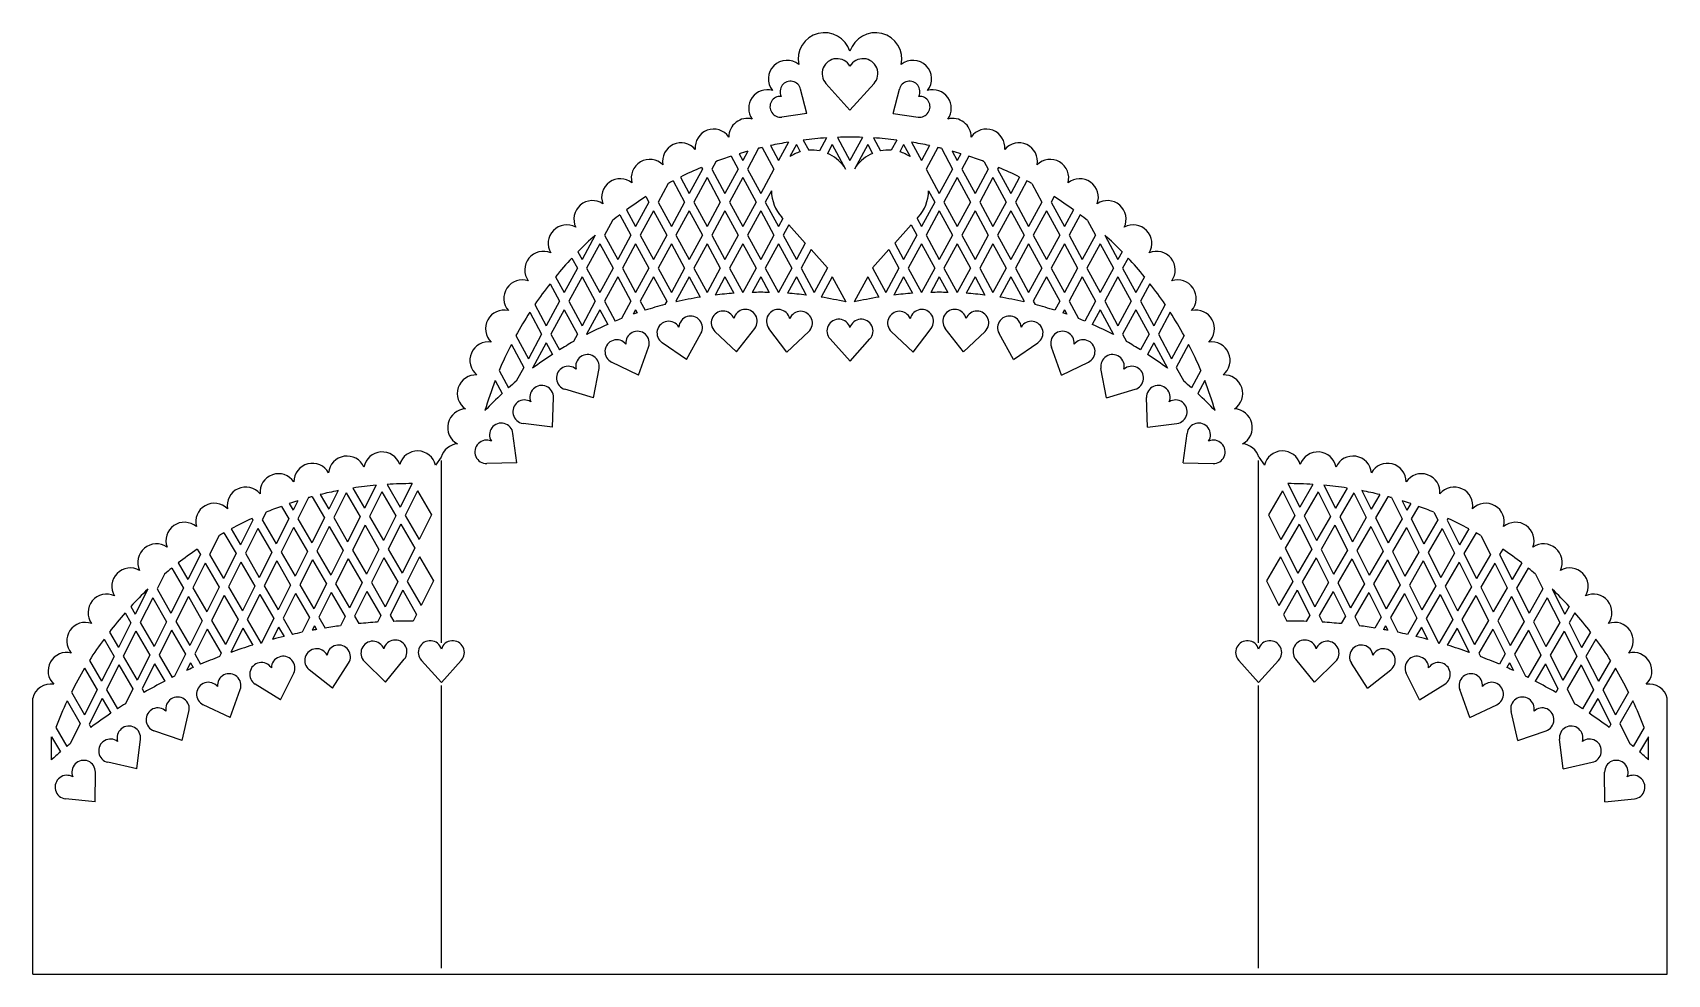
# Model space of a CAD drawing. Extents: x 102 to 362, y 103 to 253.
import ezdxf

# ---------------------------------------------------------------- set-up
doc = ezdxf.new("R2010")
doc.units = 0
doc.layers.get('0').update_dxf_attribs({"linetype": 'CONTINUOUS'})

msp = doc.modelspace()

# ---------------------------------------------------------------- linework, layer by layer
for p, q in [((231.783369, 240.518678), (227.962124, 244.74037)), ((231.783369, 240.518678), (235.604612, 244.740373)), ((224.894921, 239.986125), (223.929511, 243.853429)), ((238.671818, 239.986129), (239.637226, 243.853433)), ((224.894921, 239.986125), (220.950847, 239.409636)), ((238.671818, 239.986129), (242.615891, 239.409642)), ((217.253974, 234.434645), (215.471641, 231.136856)), ((217.820885, 234.572), (219.677453, 231.136856)), ((219.138115, 234.868944), (220.416311, 232.503941)), ((221.98503, 235.406487), (220.416311, 232.503941)), ((223.258076, 235.027791), (222.238501, 233.141306)), ((223.258076, 235.027791), (223.875747, 233.884936)), ((224.347362, 235.746493), (225.222474, 234.127303)), ((228.037505, 236.089135), (226.919789, 234.021063)), ((228.941605, 235.027791), (228.186034, 233.629783)), ((228.941605, 235.027791), (231.044511, 231.136856)), ((229.800538, 236.172708), (231.78337, 232.503941)), ((233.766202, 236.172708), (231.78337, 232.503941)), ((234.625134, 235.027791), (232.522229, 231.136856)), ((234.625134, 235.027791), (235.380703, 233.629789)), ((235.529235, 236.089135), (236.646948, 234.021068)), ((239.219378, 235.746493), (238.344268, 234.127306)), ((240.308664, 235.027791), (239.690993, 233.884936)), ((240.308664, 235.027791), (241.32824, 233.141303)), ((241.58171, 235.406487), (243.150428, 232.503941)), ((244.428625, 234.868944), (243.150428, 232.503941)), ((245.745855, 234.572), (243.889287, 231.136856)), ((246.312766, 234.434645), (248.095099, 231.136856)), ((208.165558, 231.404841), (208.310394, 231.136856)), ((210.42123, 232.308292), (209.788112, 231.136856)), ((212.889972, 233.17946), (213.993924, 231.136856)), ((214.151751, 233.579003), (214.732782, 232.503941)), ((215.531325, 233.981457), (214.732782, 232.503941)), ((248.035415, 233.981457), (248.833957, 232.503941)), ((249.414989, 233.579003), (248.833957, 232.503941)), ((250.676768, 233.17946), (249.572816, 231.136856)), ((253.14551, 232.308292), (253.778628, 231.136856)), ((255.401181, 231.404841), (255.256345, 231.136856)), ((202.867315, 228.847582), (201.262818, 225.878836)), ((203.640628, 229.261125), (205.46863, 225.878836)), ((204.798139, 229.853592), (206.207489, 227.245922)), ((208.310394, 231.136856), (206.207489, 227.245922)), ((209.049253, 229.769771), (206.946347, 225.878836)), ((209.049253, 229.769771), (211.152159, 225.878836)), ((209.788112, 231.136856), (211.891018, 227.245922)), ((213.993924, 231.136856), (211.891018, 227.245922)), ((214.732782, 229.769771), (212.629877, 225.878836)), ((214.732782, 229.769771), (216.835688, 225.878836)), ((215.471641, 231.136856), (217.574547, 227.245922)), ((219.677453, 231.136856), (217.574547, 227.245922)), ((243.889287, 231.136856), (245.992193, 227.245922)), ((248.095099, 231.136856), (245.992193, 227.245922)), ((248.833957, 229.769771), (246.731052, 225.878836)), ((248.833957, 229.769771), (250.936863, 225.878836)), ((249.572816, 231.136856), (251.675722, 227.245922)), ((253.778628, 231.136856), (251.675722, 227.245922)), ((254.517487, 229.769771), (252.414581, 225.878836)), ((254.517487, 229.769771), (256.620392, 225.878836)), ((255.256345, 231.136856), (257.359251, 227.245922)), ((258.7686, 229.853592), (257.359251, 227.245922)), ((259.926111, 229.261125), (258.09811, 225.878836)), ((260.699425, 228.847582), (262.303922, 225.878836)), ((199.312548, 226.753184), (199.785101, 225.878836)), ((219.281241, 227.669589), (218.313406, 225.878836)), ((244.28549, 227.669606), (245.253334, 225.878836)), ((264.254192, 226.753184), (263.781639, 225.878836)), ((195.182784, 223.878305), (196.943336, 220.620817)), ((196.237205, 224.661518), (197.682195, 221.987902)), ((199.785101, 225.878836), (197.682195, 221.987902)), ((200.523959, 224.511751), (198.421054, 220.620817)), ((200.523959, 224.511751), (202.626865, 220.620817)), ((201.262818, 225.878836), (203.365724, 221.987902)), ((205.46863, 225.878836), (203.365724, 221.987902)), ((206.207489, 224.511751), (204.104583, 220.620817)), ((206.207489, 224.511751), (208.310394, 220.620817)), ((206.946347, 225.878836), (209.049253, 221.987902)), ((211.152159, 225.878836), (209.049253, 221.987902)), ((211.891018, 224.511751), (209.788112, 220.620817)), ((211.891018, 224.511751), (213.993924, 220.620817)), ((212.629877, 225.878836), (214.732782, 221.987902)), ((216.835688, 225.878836), (214.732782, 221.987902)), ((217.574547, 224.511751), (215.471641, 220.620817)), ((217.574547, 224.511751), (219.677453, 220.620817)), ((218.313406, 225.878836), (220.416311, 221.987902)), ((245.253334, 225.878836), (243.150428, 221.987902)), ((245.992193, 224.511751), (243.889287, 220.620817)), ((245.992193, 224.511751), (248.095099, 220.620817)), ((246.731052, 225.878836), (248.833957, 221.987902)), ((250.936863, 225.878836), (248.833957, 221.987902)), ((251.675722, 224.511751), (249.572816, 220.620817)), ((251.675722, 224.511751), (253.778628, 220.620817)), ((252.414581, 225.878836), (254.517487, 221.987902)), ((256.620392, 225.878836), (254.517487, 221.987902)), ((257.359251, 224.511751), (255.256345, 220.620817)), ((257.359251, 224.511751), (259.462157, 220.620817)), ((258.09811, 225.878836), (260.201016, 221.987902)), ((262.303922, 225.878836), (260.201016, 221.987902)), ((263.04278, 224.511751), (260.939875, 220.620817)), ((263.04278, 224.511751), (265.145686, 220.620817)), ((263.781639, 225.878836), (265.884545, 221.987902)), ((267.329535, 224.661518), (265.884545, 221.987902)), ((268.383955, 223.878305), (266.623404, 220.620817)), ((193.999603, 222.955997), (192.737524, 220.620817)), ((221.107408, 223.266614), (220.416311, 221.987902)), ((221.107408, 223.266614), (220.934393, 223.45776)), ((222.032658, 222.244402), (221.15517, 220.620817)), ((224.666062, 219.33503), (222.032658, 222.244402)), ((238.900675, 219.335036), (241.534078, 222.24441)), ((241.534078, 222.24441), (242.411569, 220.620817)), ((242.459327, 223.266622), (242.63234, 223.457766)), ((242.459327, 223.266622), (243.150428, 221.987902)), ((269.567137, 222.955997), (270.829215, 220.620817)), ((191.267777, 220.635563), (189.156901, 216.729882)), ((191.998666, 219.253732), (189.89576, 215.362797)), ((191.998666, 219.253732), (194.101571, 215.362797)), ((192.737524, 220.620817), (194.84043, 216.729882)), ((196.943336, 220.620817), (194.84043, 216.729882)), ((197.682195, 219.253732), (195.579289, 215.362797)), ((197.682195, 219.253732), (199.785101, 215.362797)), ((198.421054, 220.620817), (200.523959, 216.729882)), ((202.626865, 220.620817), (200.523959, 216.729882)), ((203.365724, 219.253732), (201.262818, 215.362797)), ((203.365724, 219.253732), (205.46863, 215.362797)), ((204.104583, 220.620817), (206.207489, 216.729882)), ((208.310394, 220.620817), (206.207489, 216.729882)), ((209.049253, 219.253732), (206.946347, 215.362797)), ((209.049253, 219.253732), (211.152159, 215.362797)), ((209.788112, 220.620817), (211.891018, 216.729882)), ((213.993924, 220.620817), (211.891018, 216.729882)), ((214.732782, 219.253732), (212.629877, 215.362797)), ((214.732782, 219.253732), (216.835688, 215.362797)), ((215.471641, 220.620817), (217.574547, 216.729882)), ((219.677453, 220.620817), (217.574547, 216.729882)), ((220.416311, 219.253732), (218.313406, 215.362797)), ((220.416311, 219.253732), (222.519217, 215.362797)), ((221.15517, 220.620817), (223.258076, 216.729882)), ((224.666062, 219.33503), (223.258076, 216.729882)), ((238.900675, 219.335036), (240.308664, 216.729882)), ((242.411569, 220.620817), (240.308664, 216.729882)), ((243.150428, 219.253732), (241.047522, 215.362797)), ((243.150428, 219.253732), (245.253334, 215.362797)), ((243.889287, 220.620817), (245.992193, 216.729882)), ((248.095099, 220.620817), (245.992193, 216.729882)), ((248.833957, 219.253732), (246.731052, 215.362797)), ((248.833957, 219.253732), (250.936863, 215.362797)), ((249.572816, 220.620817), (251.675722, 216.729882)), ((253.778628, 220.620817), (251.675722, 216.729882)), ((254.517487, 219.253732), (252.414581, 215.362797)), ((254.517487, 219.253732), (256.620392, 215.362797)), ((255.256345, 220.620817), (257.359251, 216.729882)), ((259.462157, 220.620817), (257.359251, 216.729882)), ((260.201016, 219.253732), (258.09811, 215.362797)), ((260.201016, 219.253732), (262.303922, 215.362797)), ((260.939875, 220.620817), (263.04278, 216.729882)), ((265.145686, 220.620817), (263.04278, 216.729882)), ((265.884545, 219.253732), (263.781639, 215.362797)), ((265.884545, 219.253732), (267.987451, 215.362797)), ((266.623404, 220.620817), (268.72631, 216.729882)), ((270.829215, 220.620817), (268.72631, 216.729882)), ((271.568074, 219.253732), (269.465168, 215.362797)), ((271.568074, 219.253732), (273.67098, 215.362797)), ((272.298963, 220.635563), (274.409839, 216.729882)), ((187.545993, 216.976319), (188.418042, 215.362797)), ((188.48941, 217.964918), (189.156901, 216.729882)), ((225.591312, 218.312818), (223.996935, 215.362797)), ((228.224716, 215.403446), (225.591312, 218.312818)), ((235.342022, 215.403449), (237.975425, 218.312823)), ((237.975425, 218.312823), (239.569805, 215.362797)), ((275.07733, 217.964918), (274.409839, 216.729882)), ((276.020746, 216.976319), (275.148698, 215.362797)), ((184.947585, 214.002197), (186.315136, 211.471863)), ((188.418042, 215.362797), (186.315136, 211.471863)), ((189.156901, 213.995712), (187.053995, 210.104778)), ((189.156901, 213.995712), (191.259807, 210.104778)), ((189.89576, 215.362797), (191.998666, 211.471863)), ((194.101571, 215.362797), (191.998666, 211.471863)), ((194.84043, 213.995712), (192.737524, 210.104778)), ((194.84043, 213.995712), (196.943336, 210.104778)), ((195.579289, 215.362797), (197.682195, 211.471863)), ((199.785101, 215.362797), (197.682195, 211.471863)), ((200.523959, 213.995712), (198.421054, 210.104778)), ((200.523959, 213.995712), (202.626865, 210.104778)), ((201.262818, 215.362797), (203.365724, 211.471863)), ((205.46863, 215.362797), (203.365724, 211.471863)), ((206.207489, 213.995712), (204.104583, 210.104778)), ((206.207489, 213.995712), (207.958415, 210.756034)), ((206.946347, 215.362797), (209.049253, 211.471863)), ((211.152159, 215.362797), (209.049253, 211.471863)), ((211.891018, 213.995712), (210.319791, 211.088526)), ((211.891018, 213.995712), (213.307769, 211.374345)), ((212.629877, 215.362797), (214.732782, 211.471863)), ((216.835688, 215.362797), (214.732782, 211.471863)), ((217.574547, 213.995712), (216.231109, 211.509994)), ((217.574547, 213.995712), (218.918025, 211.509921)), ((218.313406, 215.362797), (220.416311, 211.471863)), ((222.519217, 215.362797), (220.416311, 211.471863)), ((223.258076, 213.995712), (221.841205, 211.374124)), ((223.258076, 213.995712), (224.829529, 211.088107)), ((223.996935, 215.362797), (226.099841, 211.471863)), ((228.224716, 215.403446), (226.099841, 211.471863)), ((228.941605, 213.995712), (227.19042, 210.755553)), ((228.941605, 213.995712), (231.10547, 209.991987)), ((234.625134, 213.995712), (232.46127, 209.991987)), ((234.625134, 213.995712), (236.37632, 210.755553)), ((235.342022, 215.403449), (237.466899, 211.471863)), ((239.569805, 215.362797), (237.466899, 211.471863)), ((240.308664, 213.995712), (238.737211, 211.088107)), ((240.308664, 213.995712), (241.725535, 211.374124)), ((241.047522, 215.362797), (243.150428, 211.471863)), ((245.253334, 215.362797), (243.150428, 211.471863)), ((245.992193, 213.995712), (244.648715, 211.509921)), ((245.992193, 213.995712), (247.335631, 211.509994)), ((246.731052, 215.362797), (248.833957, 211.471863)), ((250.936863, 215.362797), (248.833957, 211.471863)), ((251.675722, 213.995712), (250.25897, 211.374345)), ((251.675722, 213.995712), (253.246948, 211.088526)), ((252.414581, 215.362797), (254.517487, 211.471863)), ((256.620392, 215.362797), (254.517487, 211.471863)), ((257.359251, 213.995712), (255.608325, 210.756034)), ((257.359251, 213.995712), (259.462157, 210.104778)), ((258.09811, 215.362797), (260.201016, 211.471863)), ((262.303922, 215.362797), (260.201016, 211.471863)), ((263.04278, 213.995712), (260.939875, 210.104778)), ((263.04278, 213.995712), (265.145686, 210.104778)), ((263.781639, 215.362797), (265.884545, 211.471863)), ((267.987451, 215.362797), (265.884545, 211.471863)), ((268.72631, 213.995712), (266.623404, 210.104778)), ((268.72631, 213.995712), (270.829215, 210.104778)), ((269.465168, 215.362797), (271.568074, 211.471863)), ((273.67098, 215.362797), (271.568074, 211.471863)), ((274.409839, 213.995712), (272.306933, 210.104778)), ((274.409839, 213.995712), (276.512745, 210.104778)), ((275.148698, 215.362797), (277.251603, 211.471863)), ((278.619155, 214.002197), (277.251603, 211.471863)), ((184.066385, 212.89848), (185.576278, 210.104778)), ((279.500355, 212.89848), (277.990462, 210.104778)), ((180.84358, 208.345487), (182.734513, 204.846758)), ((181.654959, 209.57839), (183.473372, 206.213843)), ((185.576278, 210.104778), (183.473372, 206.213843)), ((186.315136, 208.737693), (184.212231, 204.846758)), ((186.315136, 208.737693), (188.418042, 204.846758)), ((187.053995, 210.104778), (189.156901, 206.213843)), ((191.259807, 210.104778), (189.156901, 206.213843)), ((191.998666, 208.737693), (189.89576, 204.846758)), ((191.998666, 208.737693), (193.250944, 206.420645)), ((192.737524, 210.104778), (194.451978, 206.932584)), ((196.943336, 210.104778), (195.445372, 207.333147)), ((197.682195, 208.737693), (197.297734, 208.026337)), ((197.682195, 208.737693), (197.944539, 208.252286)), ((198.421054, 210.104778), (199.198111, 208.667015)), ((202.626865, 210.104778), (202.341117, 209.576067)), ((204.104583, 210.104778), (204.151784, 210.017443)), ((259.462157, 210.104778), (259.414956, 210.017443)), ((260.939875, 210.104778), (261.225623, 209.576067)), ((265.145686, 210.104778), (264.368629, 208.667015)), ((265.884545, 208.737693), (265.622201, 208.252286)), ((265.884545, 208.737693), (266.269006, 208.026337)), ((266.623404, 210.104778), (268.121367, 207.333147)), ((270.829215, 210.104778), (269.114762, 206.932584)), ((271.568074, 208.737693), (270.315796, 206.420645)), ((271.568074, 208.737693), (273.688863, 204.813669)), ((272.306933, 210.104778), (274.409839, 206.213843)), ((276.512745, 210.104778), (274.409839, 206.213843)), ((277.251603, 208.737693), (275.148698, 204.846758)), ((277.251603, 208.737693), (279.354509, 204.846758)), ((277.990462, 210.104778), (280.093368, 206.213843)), ((281.911781, 209.57839), (280.093368, 206.213843)), ((282.72316, 208.345487), (280.832227, 204.846758)), ((213.726262, 202.054214), (216.630777, 205.793466)), ((221.756368, 202.027709), (218.8766, 205.786053)), ((241.810372, 202.027709), (244.69014, 205.786053)), ((249.840478, 202.054214), (246.935963, 205.793466)), ((177.915773, 203.246669), (179.892748, 199.588738)), ((178.645801, 204.630092), (180.631607, 200.955824)), ((182.734513, 204.846758), (180.631607, 200.955824)), ((183.473372, 203.479673), (181.288022, 199.436195)), ((183.473372, 203.479673), (184.458182, 201.657512)), ((184.212231, 204.846758), (185.556679, 202.359172)), ((188.418042, 204.846758), (187.791248, 203.687023)), ((189.89576, 204.846758), (189.905861, 204.828069)), ((198.145598, 198.367976), (199.752464, 202.82176)), ((205.790873, 200.824208), (201.890659, 203.508708)), ((205.790873, 200.824208), (208.074681, 204.971789)), ((213.726262, 202.054214), (210.294014, 205.315792)), ((221.756368, 202.027709), (225.210071, 205.266558)), ((231.783371, 200.594191), (228.606, 204.104536)), ((231.783371, 200.594191), (234.960741, 204.104538)), ((241.810372, 202.027709), (238.356668, 205.266558)), ((249.840478, 202.054214), (253.272726, 205.315792)), ((257.775867, 200.824208), (255.492059, 204.971789)), ((257.775867, 200.824208), (261.676081, 203.508708)), ((265.421142, 198.367976), (263.814276, 202.82176)), ((275.148698, 204.846758), (275.775491, 203.687023)), ((279.354509, 204.846758), (278.010061, 202.359172)), ((280.093368, 203.479673), (279.108557, 201.657512)), ((280.093368, 203.479673), (282.278718, 199.436195)), ((280.832227, 204.846758), (282.935133, 200.955824)), ((284.920938, 204.630092), (282.935133, 200.955824)), ((285.650967, 203.246669), (283.673991, 199.588738)), ((198.145598, 198.367976), (193.873454, 200.409298)), ((265.421142, 198.367976), (269.693286, 200.409298)), ((175.972837, 199.059747), (177.457446, 196.312825)), ((179.892748, 199.588738), (178.701896, 197.385345)), ((190.978688, 194.746), (191.869045, 199.39632)), ((272.588052, 194.746), (271.697694, 199.39632)), ((283.673991, 199.588738), (284.864844, 197.385345)), ((287.593903, 199.059747), (286.109293, 196.312825)), ((175.342398, 197.492056), (176.465364, 195.414271)), ((190.978688, 194.746), (186.439808, 196.093879)), ((272.588052, 194.746), (277.126932, 196.093879)), ((288.224342, 197.492056), (287.101376, 195.414271)), ((184.466616, 190.047466), (184.618542, 194.779815)), ((279.100123, 190.047466), (278.948198, 194.779815)), ((184.466616, 190.047466), (179.772763, 190.668713)), ((279.100123, 190.047466), (283.793977, 190.668713)), ((178.769732, 184.388065), (178.179485, 189.085918)), ((284.797008, 184.388065), (285.387255, 189.085918)), ((166.770463, 185.276698), (165.872958, 184.037777)), ((166.78337, 155.775415), (166.78337, 184.776864)), ((296.783371, 155.775413), (296.783372, 184.776862)), ((296.796279, 185.276696), (297.693784, 184.037775)), ((178.769732, 184.388065), (174.036483, 184.267383)), ((284.797008, 184.388065), (289.530257, 184.267383)), ((150.362297, 179.970001), (148.880139, 177.022315)), ((151.64599, 179.629135), (149.659121, 175.677688)), ((151.64599, 179.629135), (153.863091, 175.802119)), ((152.713536, 180.37975), (154.56118, 177.190466)), ((156.391927, 180.831417), (154.56118, 177.190466)), ((157.327032, 179.797285), (155.340162, 175.845838)), ((157.327032, 179.797285), (159.544132, 175.97027)), ((158.151715, 180.967113), (160.242222, 177.358616)), ((162.115643, 181.08444), (160.242222, 177.358616)), ((163.008073, 179.965436), (161.021203, 176.013989)), ((163.008073, 179.965436), (165.225174, 176.13842)), ((300.558667, 179.965436), (298.341566, 176.13842)), ((300.558667, 179.965436), (302.545537, 176.013989)), ((301.451096, 181.08444), (303.324518, 177.358616)), ((305.415025, 180.967113), (303.324518, 177.358616)), ((306.239708, 179.797285), (304.022607, 175.97027)), ((306.239708, 179.797285), (308.226578, 175.845838)), ((307.174813, 180.831417), (309.005559, 177.190466)), ((310.853204, 180.37975), (309.005559, 177.190466)), ((311.920749, 179.629135), (309.703649, 175.802119)), ((311.920749, 179.629135), (313.907619, 175.677688)), ((313.204442, 179.970001), (314.6866, 177.022315)), ((141.337109, 177.474867), (142.501009, 175.465818)), ((142.586515, 177.911566), (143.199098, 176.854165)), ((143.953578, 178.354659), (143.199098, 176.854165)), ((145.662065, 178.858614), (143.978079, 175.509538)), ((146.224664, 179.012681), (148.18205, 175.633969)), ((147.532532, 179.348467), (148.880139, 177.022315)), ((316.034207, 179.348467), (314.6866, 177.022315)), ((317.342076, 179.012681), (315.38469, 175.633969)), ((317.904675, 178.858614), (319.58866, 175.509538)), ((319.613162, 178.354659), (320.367642, 176.854165)), ((320.980225, 177.911566), (320.367642, 176.854165)), ((322.229631, 177.474867), (321.065731, 175.465818)), ((136.819967, 175.297668), (134.833098, 171.346221)), ((136.667266, 175.561251), (136.819967, 175.297668)), ((138.895221, 176.531041), (138.297038, 175.341387)), ((138.297038, 175.341387), (140.514139, 171.514372)), ((142.501009, 175.465818), (140.514139, 171.514372)), ((143.978079, 175.509538), (146.19518, 171.682522)), ((148.18205, 175.633969), (146.19518, 171.682522)), ((148.961031, 174.289342), (146.974161, 170.337895)), ((148.961031, 174.289342), (151.178132, 170.462326)), ((149.659121, 175.677688), (151.876221, 171.850672)), ((153.863091, 175.802119), (151.876221, 171.850672)), ((154.642072, 174.457492), (152.655203, 170.506045)), ((154.642072, 174.457492), (156.859173, 170.630477)), ((155.340162, 175.845838), (157.557263, 172.018823)), ((159.544132, 175.97027), (157.557263, 172.018823)), ((160.323114, 174.625643), (158.336244, 170.674196)), ((160.323114, 174.625643), (162.540214, 170.798627)), ((161.021203, 176.013989), (163.238304, 172.186973)), ((165.225174, 176.13842), (163.238304, 172.186973)), ((298.341566, 176.13842), (300.328436, 172.186973)), ((302.545537, 176.013989), (300.328436, 172.186973)), ((303.243626, 174.625643), (301.026525, 170.798627)), ((303.243626, 174.625643), (305.230496, 170.674196)), ((304.022607, 175.97027), (306.009477, 172.018823)), ((308.226578, 175.845838), (306.009477, 172.018823)), ((308.924667, 174.457492), (306.707566, 170.630477)), ((308.924667, 174.457492), (310.911537, 170.506045)), ((309.703649, 175.802119), (311.690518, 171.850672)), ((313.907619, 175.677688), (311.690518, 171.850672)), ((314.605708, 174.289342), (312.388608, 170.462326)), ((314.605708, 174.289342), (316.592578, 170.337895)), ((315.38469, 175.633969), (317.37156, 171.682522)), ((319.58866, 175.509538), (317.37156, 171.682522)), ((321.065731, 175.465818), (323.052601, 171.514372)), ((325.269702, 175.341387), (323.052601, 171.514372)), ((324.671519, 176.531041), (325.269702, 175.341387)), ((326.899473, 175.561251), (326.746772, 175.297668)), ((326.746772, 175.297668), (328.733642, 171.346221)), ((131.447, 172.848359), (129.931038, 169.833444)), ((132.20774, 173.2846), (134.135008, 169.957875)), ((133.347216, 173.911053), (134.833098, 171.346221)), ((137.598949, 173.953041), (135.612079, 170.001594)), ((137.598949, 173.953041), (139.81605, 170.126025)), ((143.27999, 174.121191), (141.29312, 170.169744)), ((143.27999, 174.121191), (145.497091, 170.294176)), ((320.28675, 174.121191), (318.069649, 170.294176)), ((320.28675, 174.121191), (322.273619, 170.169744)), ((325.967791, 173.953041), (323.75069, 170.126025)), ((325.967791, 173.953041), (327.954661, 170.001594)), ((330.219524, 173.911053), (328.733642, 171.346221)), ((331.359, 173.2846), (329.431731, 169.957875)), ((332.11974, 172.848359), (333.635702, 169.833444)), ((128.453967, 169.789724), (126.467097, 165.838278)), ((127.955753, 170.649709), (128.453967, 169.789724)), ((129.931038, 169.833444), (132.148139, 166.006428)), ((134.135008, 169.957875), (132.148139, 166.006428)), ((135.612079, 170.001594), (137.82918, 166.174578)), ((139.81605, 170.126025), (137.82918, 166.174578)), ((141.29312, 170.169744), (143.510221, 166.342729)), ((145.497091, 170.294176), (143.510221, 166.342729)), ((146.974161, 170.337895), (149.191262, 166.510879)), ((151.178132, 170.462326), (149.191262, 166.510879)), ((151.957113, 169.117699), (149.970244, 165.166252)), ((151.957113, 169.117699), (154.174214, 165.290683)), ((152.655203, 170.506045), (154.872303, 166.67903)), ((156.859173, 170.630477), (154.872303, 166.67903)), ((157.638155, 169.28585), (155.651285, 165.334403)), ((157.638155, 169.28585), (159.855255, 165.458834)), ((158.336244, 170.674196), (160.553345, 166.84718)), ((162.540214, 170.798627), (160.553345, 166.84718)), ((163.319196, 169.454), (161.332326, 165.502553)), ((163.319196, 169.454), (165.536297, 165.626984)), ((300.247544, 169.454), (298.030443, 165.626984)), ((300.247544, 169.454), (302.234414, 165.502553)), ((301.026525, 170.798627), (303.013395, 166.84718)), ((305.230496, 170.674196), (303.013395, 166.84718)), ((305.928585, 169.28585), (303.711484, 165.458834)), ((305.928585, 169.28585), (307.915455, 165.334403)), ((306.707566, 170.630477), (308.694436, 166.67903)), ((310.911537, 170.506045), (308.694436, 166.67903)), ((311.609626, 169.117699), (309.392526, 165.290683)), ((311.609626, 169.117699), (313.596496, 165.166252)), ((312.388608, 170.462326), (314.375477, 166.510879)), ((316.592578, 170.337895), (314.375477, 166.510879)), ((318.069649, 170.294176), (320.056519, 166.342729)), ((322.273619, 170.169744), (320.056519, 166.342729)), ((323.75069, 170.126025), (325.73756, 166.174578)), ((327.954661, 170.001594), (325.73756, 166.174578)), ((329.431731, 169.957875), (331.418601, 166.006428)), ((333.635702, 169.833444), (331.418601, 166.006428)), ((335.610986, 170.649709), (335.112773, 169.789724)), ((335.112773, 169.789724), (337.099642, 165.838278)), ((122.757476, 166.696997), (121.565037, 164.3255)), ((123.912853, 167.653907), (125.769008, 164.449931)), ((124.943639, 168.467972), (126.467097, 165.838278)), ((129.232948, 168.445097), (127.246079, 164.49365)), ((129.232948, 168.445097), (131.450049, 164.618082)), ((134.91399, 168.613248), (132.92712, 164.661801)), ((134.91399, 168.613248), (137.13109, 164.786232)), ((140.595031, 168.781398), (138.608161, 164.829951)), ((140.595031, 168.781398), (142.812132, 164.954383)), ((146.276072, 168.949549), (144.289202, 164.998102)), ((146.276072, 168.949549), (148.493173, 165.122533)), ((317.290668, 168.949549), (315.073567, 165.122533)), ((317.290668, 168.949549), (319.277537, 164.998102)), ((322.971709, 168.781398), (320.754608, 164.954383)), ((322.971709, 168.781398), (324.958579, 164.829951)), ((328.65275, 168.613248), (326.435649, 164.786232)), ((328.65275, 168.613248), (330.63962, 164.661801)), ((334.333791, 168.445097), (332.116691, 164.618082)), ((334.333791, 168.445097), (336.320661, 164.49365)), ((338.6231, 168.467972), (337.099642, 165.838278)), ((339.653887, 167.653907), (337.797732, 164.449931)), ((340.809264, 166.696997), (342.001702, 164.3255)), ((120.095497, 164.296757), (118.101097, 160.330334)), ((121.565037, 164.3255), (123.782138, 160.498484)), ((125.769008, 164.449931), (123.782138, 160.498484)), ((127.246079, 164.49365), (129.463179, 160.666635)), ((131.450049, 164.618082), (129.463179, 160.666635)), ((132.92712, 164.661801), (135.144221, 160.834785)), ((137.13109, 164.786232), (135.144221, 160.834785)), ((138.608161, 164.829951), (140.825262, 161.002936)), ((142.812132, 164.954383), (140.825262, 161.002936)), ((144.289202, 164.998102), (146.506303, 161.171086)), ((148.493173, 165.122533), (146.506303, 161.171086)), ((149.970244, 165.166252), (152.187344, 161.339237)), ((154.174214, 165.290683), (152.187344, 161.339237)), ((154.953195, 163.946056), (152.966326, 159.994609)), ((154.953195, 163.946056), (157.170296, 160.119041)), ((155.651285, 165.334403), (157.868386, 161.507387)), ((159.855255, 165.458834), (157.868386, 161.507387)), ((160.634237, 164.114207), (158.647367, 160.16276)), ((160.634237, 164.114207), (162.851337, 160.287191)), ((161.332326, 165.502553), (163.549427, 161.675537)), ((165.536297, 165.626984), (163.549427, 161.675537)), ((298.030443, 165.626984), (300.017313, 161.675537)), ((302.234414, 165.502553), (300.017313, 161.675537)), ((302.932503, 164.114207), (300.715402, 160.287191)), ((302.932503, 164.114207), (304.919373, 160.16276)), ((303.711484, 165.458834), (305.698354, 161.507387)), ((307.915455, 165.334403), (305.698354, 161.507387)), ((308.613544, 163.946056), (306.396444, 160.119041)), ((308.613544, 163.946056), (310.600414, 159.994609)), ((309.392526, 165.290683), (311.379395, 161.339237)), ((313.596496, 165.166252), (311.379395, 161.339237)), ((315.073567, 165.122533), (317.060437, 161.171086)), ((319.277537, 164.998102), (317.060437, 161.171086)), ((320.754608, 164.954383), (322.741478, 161.002936)), ((324.958579, 164.829951), (322.741478, 161.002936)), ((326.435649, 164.786232), (328.422519, 160.834785)), ((330.63962, 164.661801), (328.422519, 160.834785)), ((332.116691, 164.618082), (334.10356, 160.666635)), ((336.320661, 164.49365), (334.10356, 160.666635)), ((337.797732, 164.449931), (339.784602, 160.498484)), ((342.001702, 164.3255), (339.784602, 160.498484)), ((343.471243, 164.296757), (345.465643, 160.330334)), ((117.397359, 161.545081), (118.101097, 160.330334)), ((120.866948, 162.937154), (118.880078, 158.985707)), ((120.866948, 162.937154), (123.084049, 159.110138)), ((126.547989, 163.105304), (124.56112, 159.153857)), ((126.547989, 163.105304), (128.76509, 159.278289)), ((132.229031, 163.273455), (130.242161, 159.322008)), ((132.229031, 163.273455), (134.446131, 159.446439)), ((137.910072, 163.441605), (135.923202, 159.490158)), ((137.910072, 163.441605), (140.127173, 159.614589)), ((143.591113, 163.609756), (141.604243, 159.658309)), ((143.591113, 163.609756), (145.808214, 159.78274)), ((149.272154, 163.777906), (147.285284, 159.826459)), ((149.272154, 163.777906), (151.489255, 159.95089)), ((314.294585, 163.777906), (312.077485, 159.95089)), ((314.294585, 163.777906), (316.281455, 159.826459)), ((319.975627, 163.609756), (317.758526, 159.78274)), ((319.975627, 163.609756), (321.962496, 159.658309)), ((325.656668, 163.441605), (323.439567, 159.614589)), ((325.656668, 163.441605), (327.643538, 159.490158)), ((331.337709, 163.273455), (329.120608, 159.446439)), ((331.337709, 163.273455), (333.324579, 159.322008)), ((337.01875, 163.105304), (334.80165, 159.278289)), ((337.01875, 163.105304), (339.00562, 159.153857)), ((342.699792, 162.937154), (340.482691, 159.110138)), ((342.699792, 162.937154), (344.686661, 158.985707)), ((346.169381, 161.545081), (345.465643, 160.330334)), ((117.403008, 158.941988), (115.416138, 154.990541)), ((116.483604, 160.529003), (117.403008, 158.941988)), ((118.880078, 158.985707), (121.097179, 155.158691)), ((123.084049, 159.110138), (121.097179, 155.158691)), ((124.56112, 159.153857), (126.77822, 155.326842)), ((128.76509, 159.278289), (126.77822, 155.326842)), ((130.242161, 159.322008), (132.459262, 155.494992)), ((134.446131, 159.446439), (132.459262, 155.494992)), ((135.923202, 159.490158), (138.140303, 155.663143)), ((140.127173, 159.614589), (138.140303, 155.663143)), ((141.604243, 159.658309), (143.089658, 157.094282)), ((145.808214, 159.78274), (144.624674, 157.42894)), ((147.285284, 159.826459), (148.280843, 158.107991)), ((151.489255, 159.95089), (150.746441, 158.473596)), ((152.966326, 159.994609), (153.652292, 158.810539)), ((157.170296, 160.119041), (156.633657, 159.051784)), ((158.647367, 160.16276), (159.219006, 159.176033)), ((162.851337, 160.287191), (162.315486, 159.2215)), ((300.715402, 160.287191), (301.251254, 159.2215)), ((304.919373, 160.16276), (304.347733, 159.176033)), ((306.396444, 160.119041), (306.933082, 159.051784)), ((310.600414, 159.994609), (309.914448, 158.810539)), ((312.077485, 159.95089), (312.820299, 158.473596)), ((316.281455, 159.826459), (315.285897, 158.107991)), ((317.758526, 159.78274), (318.942066, 157.42894)), ((321.962496, 159.658309), (320.477082, 157.094282)), ((323.439567, 159.614589), (325.426437, 155.663143)), ((327.643538, 159.490158), (325.426437, 155.663143)), ((329.120608, 159.446439), (331.107478, 155.494992)), ((333.324579, 159.322008), (331.107478, 155.494992)), ((334.80165, 159.278289), (336.788519, 155.326842)), ((339.00562, 159.153857), (336.788519, 155.326842)), ((340.482691, 159.110138), (342.469561, 155.158691)), ((344.686661, 158.985707), (342.469561, 155.158691)), ((347.083136, 160.529003), (346.163732, 158.941988)), ((346.163732, 158.941988), (348.150602, 154.990541)), ((113.126164, 156.350003), (114.718048, 153.602195)), ((113.974324, 157.479307), (115.416138, 154.990541)), ((118.181989, 157.597361), (116.195119, 153.645914)), ((118.181989, 157.597361), (120.39909, 153.770345)), ((123.86303, 157.765511), (121.87616, 153.814064)), ((123.86303, 157.765511), (126.080131, 153.938495)), ((129.544071, 157.933662), (127.557202, 153.982215)), ((129.544071, 157.933662), (131.761172, 154.106646)), ((135.225113, 158.101812), (133.279612, 154.232639)), ((135.225113, 158.101812), (136.788292, 155.403553)), ((140.906154, 158.269962), (139.919849, 156.308419)), ((140.906154, 158.269962), (141.768016, 156.782272)), ((146.587195, 158.438113), (146.240936, 157.749479)), ((146.587195, 158.438113), (146.914306, 157.873476)), ((316.979545, 158.438113), (316.652434, 157.873476)), ((316.979545, 158.438113), (317.325804, 157.749479)), ((322.660586, 158.269962), (321.798724, 156.782272)), ((322.660586, 158.269962), (323.646891, 156.308419)), ((328.341627, 158.101812), (326.778447, 155.403553)), ((328.341627, 158.101812), (330.287128, 154.232639)), ((334.022668, 157.933662), (331.805568, 154.106646)), ((334.022668, 157.933662), (336.009538, 153.982215)), ((339.70371, 157.765511), (337.486609, 153.938495)), ((339.70371, 157.765511), (341.690579, 153.814064)), ((345.384751, 157.597361), (343.16765, 153.770345)), ((345.384751, 157.597361), (347.371621, 153.645914)), ((349.592416, 157.479307), (348.150602, 154.990541)), ((350.440576, 156.350003), (348.848691, 153.602195)), ((114.718048, 153.602195), (112.731179, 149.650748)), ((116.195119, 153.645914), (118.41222, 149.818898)), ((120.39909, 153.770345), (118.41222, 149.818898)), ((121.87616, 153.814064), (123.942186, 150.247825)), ((126.080131, 153.938495), (124.318157, 150.434317)), ((127.557202, 153.982215), (128.498842, 152.356816)), ((131.761172, 154.106646), (131.491191, 153.569713)), ((331.805568, 154.106646), (332.075549, 153.569713)), ((336.009538, 153.982215), (335.067898, 152.356816)), ((337.486609, 153.938495), (339.248583, 150.434317)), ((341.690579, 153.814064), (339.624554, 150.247825)), ((343.16765, 153.770345), (345.15452, 149.818898)), ((347.371621, 153.645914), (345.15452, 149.818898)), ((348.848691, 153.602195), (350.835561, 149.650748)), ((110.039472, 151.703655), (112.033089, 148.262401)), ((110.81402, 152.960023), (112.731179, 149.650748)), ((115.49703, 152.257567), (113.51016, 148.306121)), ((115.49703, 152.257567), (117.714131, 148.430552)), ((121.178071, 152.425718), (119.174305, 148.440667)), ((121.178071, 152.425718), (122.781754, 149.657545)), ((126.859112, 152.593868), (126.233105, 151.348877)), ((126.859112, 152.593868), (127.29977, 151.833233)), ((141.210935, 146.671015), (143.299931, 150.920051)), ((149.48317, 148.543555), (145.767925, 151.478715)), ((149.48317, 148.543555), (152.034772, 152.531981)), ((157.913049, 149.478125), (154.549798, 152.810805)), ((157.913049, 149.478125), (160.895169, 153.155783)), ((166.783366, 149.454203), (163.605998, 152.964551)), ((166.783366, 149.454203), (169.960739, 152.964547)), ((296.783373, 149.454203), (293.606, 152.964547)), ((296.783373, 149.454203), (299.960742, 152.964551)), ((305.653691, 149.478125), (302.671571, 153.155783)), ((305.653691, 149.478125), (309.016942, 152.810805)), ((314.08357, 148.543555), (311.531968, 152.531981)), ((314.08357, 148.543555), (317.798815, 151.478715)), ((322.355805, 146.671015), (320.266809, 150.920051)), ((336.707627, 152.593868), (336.266969, 151.833233)), ((336.707627, 152.593868), (337.333635, 151.348877)), ((342.388669, 152.425718), (340.784986, 149.657545)), ((342.388669, 152.425718), (344.392435, 148.440667)), ((348.06971, 152.257567), (345.852609, 148.430552)), ((348.06971, 152.257567), (350.05658, 148.306121)), ((352.75272, 152.960023), (350.835561, 149.650748)), ((353.527268, 151.703655), (351.53365, 148.262401)), ((112.033089, 148.262401), (110.04622, 144.310955)), ((113.51016, 148.306121), (115.271907, 145.265107)), ((117.714131, 148.430552), (116.528969, 146.073526)), ((119.174305, 148.440667), (119.506215, 147.867746)), ((133.200372, 143.884053), (134.800492, 148.340265)), ((141.210935, 146.671015), (137.190417, 149.171744)), ((166.78337, 104.019037), (166.78337, 148.954203)), ((296.78337, 104.019037), (296.78337, 148.954203)), ((322.355805, 146.671015), (326.376323, 149.171744)), ((330.366368, 143.884053), (328.766248, 148.340265)), ((344.392435, 148.440667), (344.060525, 147.867746)), ((345.852609, 148.430552), (347.037771, 146.073526)), ((350.05658, 148.306121), (348.294832, 145.265107)), ((351.53365, 148.262401), (353.52052, 144.310955)), ((101.78337, 140.968998), (101.78337, 146.94937)), ((107.263798, 146.520447), (109.34813, 142.922608)), ((107.952578, 147.924863), (110.04622, 144.310955)), ((112.812071, 146.917774), (110.747306, 142.811411)), ((112.812071, 146.917774), (114.188039, 144.542667)), ((133.200372, 143.884053), (128.925141, 145.918903)), ((330.366368, 143.884053), (334.641598, 145.918903)), ((350.754669, 146.917774), (349.3787, 144.542667)), ((350.754669, 146.917774), (352.819434, 142.811411)), ((355.614162, 147.924863), (353.52052, 144.310955)), ((356.302942, 146.520447), (354.218609, 142.922608)), ((361.783371, 140.968994), (361.783371, 146.949366)), ((125.552219, 140.217716), (126.64334, 144.825065)), ((338.014521, 140.217716), (336.9234, 144.825065)), ((101.78337, 103.019037), (101.78337, 140.968998)), ((104.78337, 140.827606), (106.188749, 138.401732)), ((104.78337, 137.15687), (104.78337, 140.827606)), ((105.445585, 142.277876), (107.194317, 139.259328)), ((109.34813, 142.922608), (107.730719, 139.705934)), ((110.747306, 142.811411), (111.040979, 142.304492)), ((118.362655, 135.71811), (118.931056, 140.418656)), ((125.552219, 140.217716), (121.076039, 141.761097)), ((338.014521, 140.217716), (342.490701, 141.761097)), ((345.204085, 135.71811), (344.635684, 140.418656)), ((352.819434, 142.811411), (352.525761, 142.304492)), ((354.218609, 142.922608), (355.83602, 139.705934)), ((358.121154, 142.277876), (356.372423, 139.259328)), ((358.78337, 140.827606), (357.377991, 138.401732)), ((358.78337, 137.15687), (358.78337, 140.827606)), ((361.78337, 103.019033), (361.783371, 140.968994)), ((118.362655, 135.71811), (113.741816, 136.750614)), ((345.204085, 135.71811), (349.824923, 136.750614)), ((111.722093, 130.441822), (111.760626, 135.176453)), ((351.844646, 130.441822), (351.806114, 135.176453)), ((111.722093, 130.441822), (107.014706, 130.950464)), ((351.844646, 130.441822), (356.552034, 130.950464)), ((101.78337, 103.019037), (361.78337, 103.019037))]:
    msp.add_line(p, q)
for centre, radius, start, end in [((227.758313, 248.618722), 4.213721, 17.210244, 191.808478), ((235.808421, 248.618725), 4.213721, 348.191552, 162.789788), ((221.753843, 245.483526), 2.949605, 50.405698, 218.955923), ((229.717438, 246.329184), 2.367584, 29.238998, 222.149668), ((233.849297, 246.329185), 2.367584, 317.850363, 150.761033), ((241.812892, 245.483532), 2.949605, 321.044108, 129.594332), ((222.321547, 243.452027), 1.657309, 14.016498, 206.927168), ((241.24519, 243.452032), 1.657309, 333.072863, 165.983533), ((218.61631, 240.802719), 2.949605, 73.376379, 215.379151), ((220.711152, 241.04952), 1.657309, 85.405133, 278.315803), ((242.855586, 241.049526), 1.657309, 261.684228, 94.594898), ((244.950428, 240.802726), 2.949605, 324.620581, 106.623652), ((210.101501, 234.535333), 2.949605, 35.168733, 185.294042), ((215.462277, 236.242048), 2.949605, 75.287545, 180.151185), ((248.104466, 236.242048), 2.949605, 359.848813, 104.712733), ((253.465243, 234.535333), 2.949605, 354.705956, 144.831266), ((204.915294, 232.354953), 2.949605, 40.31159, 190.436899), ((231.78337, 175.705209), 60.5, 103.343285, 103.895707), ((231.78337, 175.705209), 60.5, 99.32045, 102.064487), ((231.78337, 175.705209), 60.5, 93.549746, 97.060032), ((225.675212, 227.748889), 6.394462, 78.776679, 94.060028), ((231.78337, 175.705209), 60.5, 88.121847, 91.878153), ((231.78337, 175.705209), 60.5, 82.939968, 86.450254), ((237.891519, 227.748892), 6.394462, 85.939878, 101.223261), ((231.78337, 175.705209), 60.5, 77.935513, 80.67955), ((231.78337, 175.705209), 60.5, 76.104293, 76.656715), ((258.65145, 232.354952), 2.949605, 349.563099, 139.688409), ((199.945413, 229.718462), 2.949605, 45.454447, 195.579756), ((231.78337, 175.705209), 60.5, 112.977963, 116.489696), ((231.78337, 175.705209), 60.5, 108.197144, 110.676628), ((231.78337, 175.705209), 60.5, 105.582691, 106.94369), ((225.675212, 227.748889), 6.394462, 106.344368, 122.510287), ((225.675212, 227.748889), 6.394462, 36.247547, 66.880151), ((237.891519, 227.748892), 6.394462, 113.119792, 143.751822), ((237.891519, 227.748892), 6.394462, 57.489596, 73.655544), ((231.78337, 175.705209), 60.5, 73.05631, 74.417309), ((231.78337, 175.705209), 60.5, 69.323372, 71.802856), ((231.78337, 175.705209), 60.5, 63.510304, 67.022037), ((263.62133, 229.718461), 2.949605, 344.420242, 134.545551), ((195.231873, 226.647088), 2.949605, 50.597304, 200.722613), ((231.78337, 175.705209), 60.5, 117.721178, 118.551685), ((231.78337, 175.705209), 60.5, 61.448315, 62.278822), ((268.334871, 226.647087), 2.949605, 339.277385, 129.402694), ((231.78337, 175.705209), 60.5, 122.459804, 125.982627), ((225.675212, 227.748889), 6.394462, 180.710559, 222.149668), ((237.891519, 227.748892), 6.394462, 317.850364, 359.289559), ((231.78337, 175.705209), 60.5, 54.017373, 57.540196), ((190.812624, 223.16556), 2.949605, 55.740161, 205.865471), ((231.78337, 175.705209), 60.5, 127.226565, 128.647338), ((231.78337, 175.705209), 60.5, 51.352662, 52.773435), ((272.75412, 223.165559), 2.949605, 334.134528, 124.259837), ((186.723247, 219.301909), 2.949605, 60.883018, 211.008328), ((276.843497, 219.301908), 2.949605, 328.99167, 119.11698), ((231.78337, 175.705209), 60.5, 132.042312, 135.69261), ((231.78337, 175.705209), 60.5, 44.30739, 47.957688), ((182.996667, 215.087243), 2.949605, 66.025875, 216.151185), ((231.78337, 175.705209), 60.5, 136.986779, 140.727598), ((231.78337, 175.705209), 60.5, 39.272402, 43.013221), ((280.570076, 215.087242), 2.949605, 323.848813, 113.974123), ((179.66289, 210.555497), 2.949605, 71.168733, 221.294042), ((283.903853, 210.555495), 2.949605, 318.705956, 108.831266), ((231.78337, 175.705209), 60.5, 142.065168, 145.951996), ((217.572925, 151.024876), 60.5, 99.144071, 102.816955), ((217.572925, 151.024876), 60.5, 94.042617, 96.885553), ((217.572925, 151.024876), 60.5, 88.726035, 91.270855), ((217.572925, 151.024876), 60.5, 83.111137, 85.954417), ((217.572925, 151.024876), 60.5, 77.074823, 80.853067), ((245.993814, 151.024876), 60.5, 99.146933, 102.925177), ((245.993814, 151.024876), 60.5, 94.045583, 96.888863), ((245.993814, 151.024876), 60.5, 88.729145, 91.273965), ((245.993814, 151.024876), 60.5, 83.114447, 85.957383), ((245.993814, 151.024876), 60.5, 77.183045, 80.855929), ((231.78337, 175.705209), 60.5, 34.048004, 37.934832), ((176.748756, 205.743156), 2.949605, 76.31159, 226.436899), ((231.78337, 175.705209), 60.5, 147.349798, 151.438797), ((217.572925, 151.024876), 60.5, 108.931417, 109.580269), ((217.572925, 151.024876), 60.5, 104.582006, 107.680928), ((211.584075, 206.673359), 1.872765, 21.521112, 226.460536), ((215.151779, 206.942298), 1.872765, 322.161232, 167.100656), ((220.363149, 206.925096), 1.872765, 12.521112, 217.460536), ((223.928999, 206.632612), 1.872765, 313.161232, 158.100656), ((239.63774, 206.632612), 1.872765, 21.899344, 226.838768), ((243.203591, 206.925096), 1.872765, 322.539464, 167.478888), ((248.41496, 206.942298), 1.872765, 12.899344, 217.838768), ((251.982664, 206.673359), 1.872765, 313.539464, 158.478888), ((245.993814, 151.024876), 60.5, 72.319072, 75.417994), ((245.993814, 151.024876), 60.5, 70.419731, 71.068583), ((231.78337, 175.705209), 60.5, 28.561203, 32.650202), ((286.817987, 205.743154), 2.949605, 313.563099, 103.688409), ((217.572925, 151.024876), 60.5, 113.704283, 117.21346), ((217.572925, 151.024876), 60.5, 111.453418, 112.467817), ((202.952467, 205.051371), 1.872765, 30.521112, 235.460536), ((206.434176, 205.875111), 1.872765, 331.161232, 176.100656), ((229.994457, 205.361292), 1.872765, 17.210244, 222.149668), ((233.572283, 205.361293), 1.872765, 317.850364, 162.789788), ((257.132564, 205.875111), 1.872765, 3.899344, 208.838768), ((260.614272, 205.051371), 1.872765, 304.539464, 149.478888), ((245.993814, 151.024876), 60.5, 67.532183, 68.546582), ((245.993814, 151.024876), 60.5, 62.756735, 66.295717), ((174.277729, 200.688967), 2.949605, 81.454447, 231.579756), ((231.78337, 175.705209), 60.5, 152.920219, 157.292586), ((217.572925, 151.024876), 60.5, 119.489176, 121.951024), ((194.680864, 202.099072), 1.872765, 39.521112, 244.460536), ((197.990845, 203.457329), 1.872765, 340.161232, 185.100656), ((265.575895, 203.457329), 1.872765, 354.899344, 199.838768), ((268.885876, 202.099072), 1.872765, 295.539464, 140.478888), ((245.993814, 151.024876), 60.5, 58.048976, 60.510824), ((231.78337, 175.705209), 60.5, 22.707414, 27.079781), ((289.289014, 200.688965), 2.949605, 308.420242, 98.545551), ((217.572925, 151.024876), 60.5, 123.185478, 126.852029), ((190.02969, 199.748486), 1.872765, 349.161232, 194.100656), ((273.53705, 199.748486), 1.872765, 345.899344, 190.838768), ((245.993814, 151.024876), 60.5, 53.147971, 56.814522), ((172.269703, 195.433624), 2.949605, 86.597304, 236.722613), ((186.972938, 197.889157), 1.872765, 48.521112, 253.460536), ((276.593801, 197.889157), 1.872765, 286.539464, 131.478888), ((291.29704, 195.433622), 2.949605, 303.277385, 93.402694), ((231.78337, 175.705209), 60.5, 158.892853, 163.680597), ((217.572925, 151.024876), 60.5, 132.801758, 136.454442), ((217.572925, 151.024876), 60.5, 129.978219, 131.534107), ((182.746741, 194.839906), 1.872765, 358.161232, 203.100656), ((280.819999, 194.839906), 1.872765, 336.899344, 181.838768), ((245.993814, 151.024876), 60.5, 48.465893, 50.021781), ((245.993814, 151.024876), 60.5, 43.545558, 47.198242), ((231.78337, 175.705209), 60.5, 16.319403, 21.107147), ((170.740846, 190.019439), 2.949605, 91.740161, 241.865471), ((180.018486, 192.525287), 1.872765, 57.521112, 262.460536), ((283.548253, 192.525287), 1.872765, 277.539464, 122.478888), ((292.825897, 190.019437), 2.949605, 298.134528, 88.259837), ((176.321328, 188.852455), 1.872765, 7.161232, 212.100656), ((287.245411, 188.852455), 1.872765, 327.899344, 172.838768), ((169.610512, 184.480275), 2.949605, 95.067436, 164.335145), ((173.988749, 186.139539), 1.872765, 66.521112, 271.460536), ((289.57799, 186.139539), 1.872765, 268.539464, 113.478888), ((293.95623, 184.480273), 2.949605, 15.664853, 84.932563), ((151.785971, 182.521304), 2.949605, 24.051042, 174.53846), ((157.378728, 183.18061), 2.949605, 18.908185, 169.395603), ((163.00807, 183.335931), 2.949605, 13.765328, 164.252745), ((300.558672, 183.335929), 2.949605, 15.747253, 166.23467), ((306.188014, 183.180607), 2.949605, 10.604396, 161.091813), ((311.780771, 182.521301), 2.949605, 5.461539, 155.948956), ((140.889672, 179.715985), 2.949605, 34.336757, 184.824174), ((146.274828, 181.363321), 2.949605, 29.193899, 179.681317), ((317.291914, 181.363318), 2.949605, 0.318681, 150.806099), ((322.67707, 179.715982), 2.949605, 355.175824, 145.663242), ((135.673861, 177.592559), 2.949605, 39.479614, 189.967031), ((161.922644, 120.584748), 60.5, 101.015825, 103.759863), ((161.922644, 120.584748), 60.5, 95.245121, 98.755408), ((161.922644, 120.584748), 60.5, 89.817222, 93.573529), ((301.644095, 120.584748), 60.5, 86.426471, 90.182778), ((301.644095, 120.584748), 60.5, 81.244592, 84.754879), ((301.644095, 120.584748), 60.5, 76.240137, 78.984175), ((327.892881, 177.592556), 2.949605, 350.032967, 140.520385), ((130.669391, 175.010139), 2.949605, 44.622471, 195.109888), ((161.922644, 120.584748), 60.5, 109.89252, 112.372004), ((161.922644, 120.584748), 60.5, 107.278067, 108.639066), ((161.922644, 120.584748), 60.5, 105.038661, 105.591082), ((301.644095, 120.584748), 60.5, 74.408918, 74.961339), ((301.644095, 120.584748), 60.5, 71.360934, 72.721933), ((301.644095, 120.584748), 60.5, 67.627996, 70.10748), ((332.897351, 175.010136), 2.949605, 344.89011, 135.377527), ((125.916552, 171.989518), 2.949605, 49.765328, 200.252745), ((161.922644, 120.584748), 60.5, 114.673338, 118.185072), ((301.644095, 120.584748), 60.5, 61.814928, 65.326662), ((337.650189, 171.989515), 2.949605, 339.747253, 130.23467), ((161.922644, 120.584748), 60.5, 119.416554, 120.24706), ((301.644095, 120.584748), 60.5, 59.75294, 60.583446), ((121.453614, 168.555017), 2.949605, 54.908185, 205.395603), ((161.922644, 120.584748), 60.5, 124.15518, 127.678003), ((301.644095, 120.584748), 60.5, 52.321997, 55.84482), ((342.113127, 168.555013), 2.949605, 334.604396, 125.091813), ((117.316509, 164.734287), 2.949605, 60.051042, 210.53846), ((161.922644, 120.584748), 60.5, 128.92194, 130.342714), ((301.644095, 120.584748), 60.5, 49.657286, 51.07806), ((346.250233, 164.734283), 2.949605, 329.461539, 119.948956), ((161.922644, 120.584748), 60.5, 133.737688, 137.387986), ((301.644095, 120.584748), 60.5, 42.612014, 46.262312), ((113.538546, 160.55809), 2.949605, 65.193899, 215.681317), ((350.028196, 160.558087), 2.949605, 324.318681, 114.806099), ((110.150143, 156.060052), 2.949605, 70.336757, 220.824174), ((161.922644, 120.584748), 60.5, 138.682154, 142.422974), ((162.018885, 73.95689), 85.265125, 93.621132, 95.631178), ((162.018885, 73.95689), 85.265125, 89.800692, 91.881778), ((301.547855, 73.95689), 85.265125, 88.118222, 90.199308), ((301.547855, 73.95689), 85.265125, 84.368822, 86.378868), ((301.644095, 120.584748), 60.5, 37.577026, 41.317846), ((353.416598, 156.060049), 2.949605, 319.175824, 109.663242), ((161.922644, 120.584748), 60.5, 143.760543, 147.647372), ((162.018885, 73.95689), 85.265125, 103.739313, 105.021426), ((162.018885, 73.95689), 85.265125, 101.771052, 102.826784), ((162.018885, 73.95689), 85.265125, 100.203705, 100.6638), ((162.018885, 73.95689), 85.265125, 97.597008, 99.271996), ((155.867983, 154.141081), 1.872765, 20.32216, 225.261584), ((159.440533, 154.33531), 1.872765, 320.962281, 165.901705), ((164.994457, 154.221305), 1.872765, 17.210189, 222.149613), ((168.572282, 154.221303), 1.872765, 317.850309, 162.789733), ((294.994457, 154.221303), 1.872765, 17.210267, 222.149691), ((298.572283, 154.221305), 1.872765, 317.850387, 162.789811), ((304.126207, 154.33531), 1.872765, 14.098295, 219.037719), ((307.698757, 154.141081), 1.872765, 314.738416, 159.67784), ((301.547855, 73.95689), 85.265125, 80.728004, 82.402992), ((301.547855, 73.95689), 85.265125, 79.3362, 79.796295), ((301.547855, 73.95689), 85.265125, 77.173216, 78.228948), ((301.547855, 73.95689), 85.265125, 74.978574, 76.260687), ((301.644095, 120.584748), 60.5, 32.352628, 36.239457), ((107.178582, 151.276388), 2.949605, 75.479614, 225.967031), ((162.018885, 73.95689), 85.265125, 110.97942, 113.149225), ((162.018885, 73.95689), 85.265125, 107.211965, 109.697718), ((141.619297, 151.746318), 1.872765, 333.819424, 178.758847), ((146.928878, 152.948218), 1.872765, 26.750732, 231.690156), ((150.457218, 153.541224), 1.872765, 327.390852, 172.330276), ((313.109522, 153.541224), 1.872765, 7.669724, 212.609148), ((316.637862, 152.948218), 1.872765, 308.309844, 153.249268), ((321.947443, 151.746318), 1.872765, 1.241153, 206.180576), ((301.547855, 73.95689), 85.265125, 70.302282, 72.788035), ((301.547855, 73.95689), 85.265125, 66.850775, 69.02058), ((356.388159, 151.276384), 2.949605, 314.032967, 104.520385), ((161.922644, 120.584748), 60.5, 149.045173, 153.134173), ((162.018885, 73.95689), 85.265125, 114.028442, 114.815654), ((133.037913, 148.973165), 1.872765, 340.247995, 185.187419), ((138.179538, 150.761992), 1.872765, 33.179303, 238.118727), ((325.387202, 150.761992), 1.872765, 301.881273, 146.820697), ((330.528827, 148.973165), 1.872765, 354.812581, 199.752005), ((301.547855, 73.95689), 85.265125, 65.184346, 65.971558), ((301.644095, 120.584748), 60.5, 26.865827, 30.954827), ((104.647788, 146.245613), 2.949605, 80.622471, 166.19644), ((162.018885, 73.95689), 85.265125, 117.398591, 119.907015), ((162.018885, 73.95689), 85.265125, 116.241704, 116.523719), ((129.729992, 147.609898), 1.872765, 39.607875, 244.547299), ((333.836748, 147.609898), 1.872765, 295.452701, 140.392125), ((301.547855, 73.95689), 85.265125, 63.476281, 63.758296), ((301.547855, 73.95689), 85.265125, 60.092985, 62.601409), ((358.918953, 146.245609), 2.949605, 13.803558, 99.377527), ((161.922644, 120.584748), 60.5, 154.615595, 158.987961), ((162.018885, 73.95689), 85.265125, 122.243014, 123.247337), ((124.820981, 145.256639), 1.872765, 346.676566, 191.61599), ((338.745759, 145.256639), 1.872765, 348.38401, 193.323434), ((301.547855, 73.95689), 85.265125, 56.752663, 57.756986), ((301.644095, 120.584748), 60.5, 21.012039, 25.384405), ((162.018885, 73.95689), 85.265125, 124.122637, 126.717873), ((121.686497, 143.531574), 1.872765, 46.036446, 250.97587), ((341.880243, 143.531574), 1.872765, 289.02413, 133.963554), ((301.547855, 73.95689), 85.265125, 53.282127, 55.877363), ((114.150206, 138.578308), 1.872765, 52.465018, 257.404441), ((117.071834, 140.643478), 1.872765, 353.105138, 198.044562), ((346.494905, 140.643478), 1.872765, 341.955438, 186.894862), ((349.416534, 138.578308), 1.872765, 282.595559, 127.534982), ((162.018885, 73.95689), 85.265125, 130.903181, 132.164792), ((162.018885, 73.95689), 85.265125, 129.546062, 130.015091), ((301.547855, 73.95689), 85.265125, 49.984909, 50.453938), ((301.547855, 73.95689), 85.265125, 47.835208, 49.096819), ((109.887926, 135.19169), 1.872765, 359.533709, 204.473133), ((353.678813, 135.19169), 1.872765, 335.526867, 180.466291), ((107.215891, 132.812391), 1.872765, 58.893589, 263.833013), ((356.350849, 132.812391), 1.872765, 276.166987, 121.106411)]:
    msp.add_arc(centre, radius, start, end)

doc.saveas('drawing.dxf')
